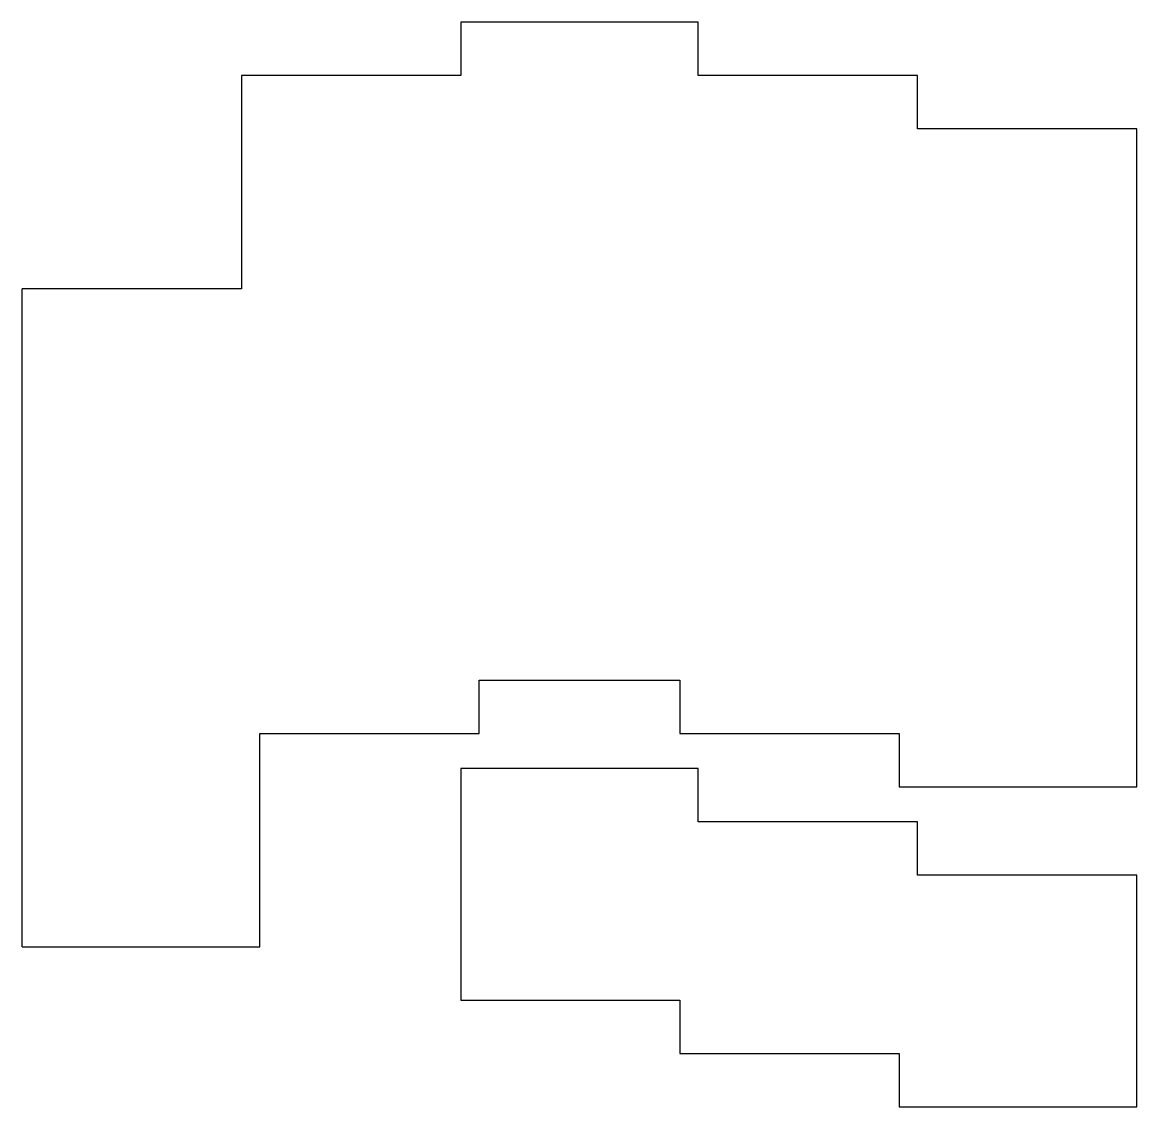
# Model space of a CAD drawing. Header units: millimetres. Extents: x -9.8 to 81.8, y -22.6 to 66.4.
import ezdxf

# ---------------------------------------------------------------- set-up
doc = ezdxf.new("R2010")
doc.units = ezdxf.units.MM

msp = doc.modelspace()

# ---------------------------------------------------------------- linework, layer by layer
for p, q in [((45.75, 66.375), (26.25, 66.375)), ((26.25, 66.375), (26.25, 62)), ((45.75, 62), (45.75, 66.375)), ((26.25, 62), (8.25, 62)), ((8.25, 62), (8.25, 44.5)), ((63.75, 62), (45.75, 62)), ((63.75, 57.625), (63.75, 62)), ((81.75, 57.625), (63.75, 57.625)), ((81.75, 3.625), (81.75, 57.625)), ((-9.75, -9.5), (-9.75, 44.5)), ((8.25, 44.5), (-9.75, 44.5)), ((27.75, 8), (27.75, 12.375)), ((27.75, 12.375), (44.25, 12.375)), ((44.25, 12.375), (44.25, 8)), ((9.75, -9.5), (9.75, 8)), ((9.75, 8), (27.75, 8)), ((44.25, 8), (62.25, 8)), ((62.25, 8), (62.25, 3.625)), ((45.75, 5.125), (26.25, 5.125)), ((26.25, 5.125), (26.25, -13.875)), ((45.75, 0.75), (45.75, 5.125)), ((62.25, 3.625), (81.75, 3.625)), ((63.75, 0.75), (45.75, 0.75)), ((63.75, -3.625), (63.75, 0.75)), ((81.75, -3.625), (63.75, -3.625)), ((81.75, -22.625), (81.75, -3.625)), ((-9.75, -9.5), (9.75, -9.5)), ((26.25, -13.875), (44.25, -13.875)), ((44.25, -13.875), (44.25, -18.25)), ((44.25, -18.25), (62.25, -18.25)), ((62.25, -18.25), (62.25, -22.625)), ((62.25, -22.625), (81.75, -22.625))]:
    msp.add_line(p, q)

doc.saveas('drawing.dxf')
